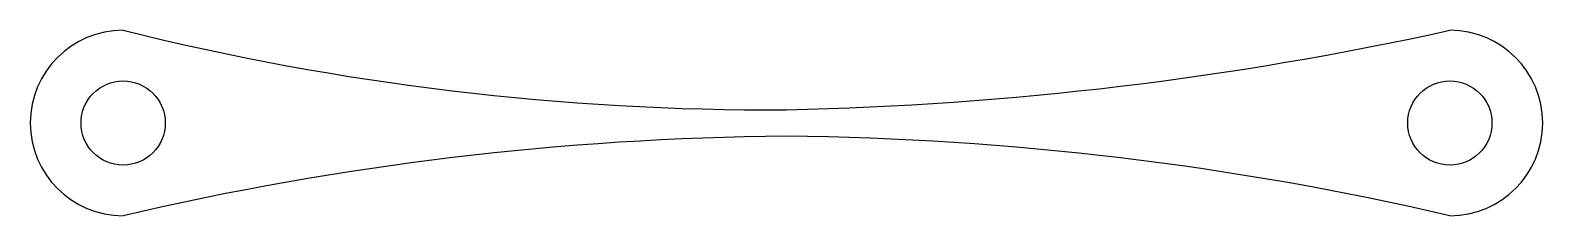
# Model space of a CAD drawing. Header units: millimetres. Extents: x 1840.4 to 1897.4, y 1429.9 to 1436.9.
import ezdxf

# ---------------------------------------------------------------- set-up
doc = ezdxf.new("R2010")
doc.units = ezdxf.units.MM

msp = doc.modelspace()

# ---------------------------------------------------------------- linework, layer by layer
for centre in [(1843.945, 1433.353), (1893.945, 1433.353)]:
    msp.add_circle(centre, 1.587)
for centre, radius, start, end in [((1843.945, 1433.353), 3.5, 90, 270), ((1868.333, 1534.42), 100.569, 255.96579, 270.34866), ((1866.216, 1562.261), 128.437, 271.21749, 282.46806), ((1893.945, 1433.353), 3.5, 270, 90), ((1869.919, 1319.071), 113.787, 90.49039, 103.19515), ((1867.773, 1317.422), 115.438, 76.89607, 89.41838)]:
    msp.add_arc(centre, radius, start, end)

doc.saveas('drawing.dxf')
